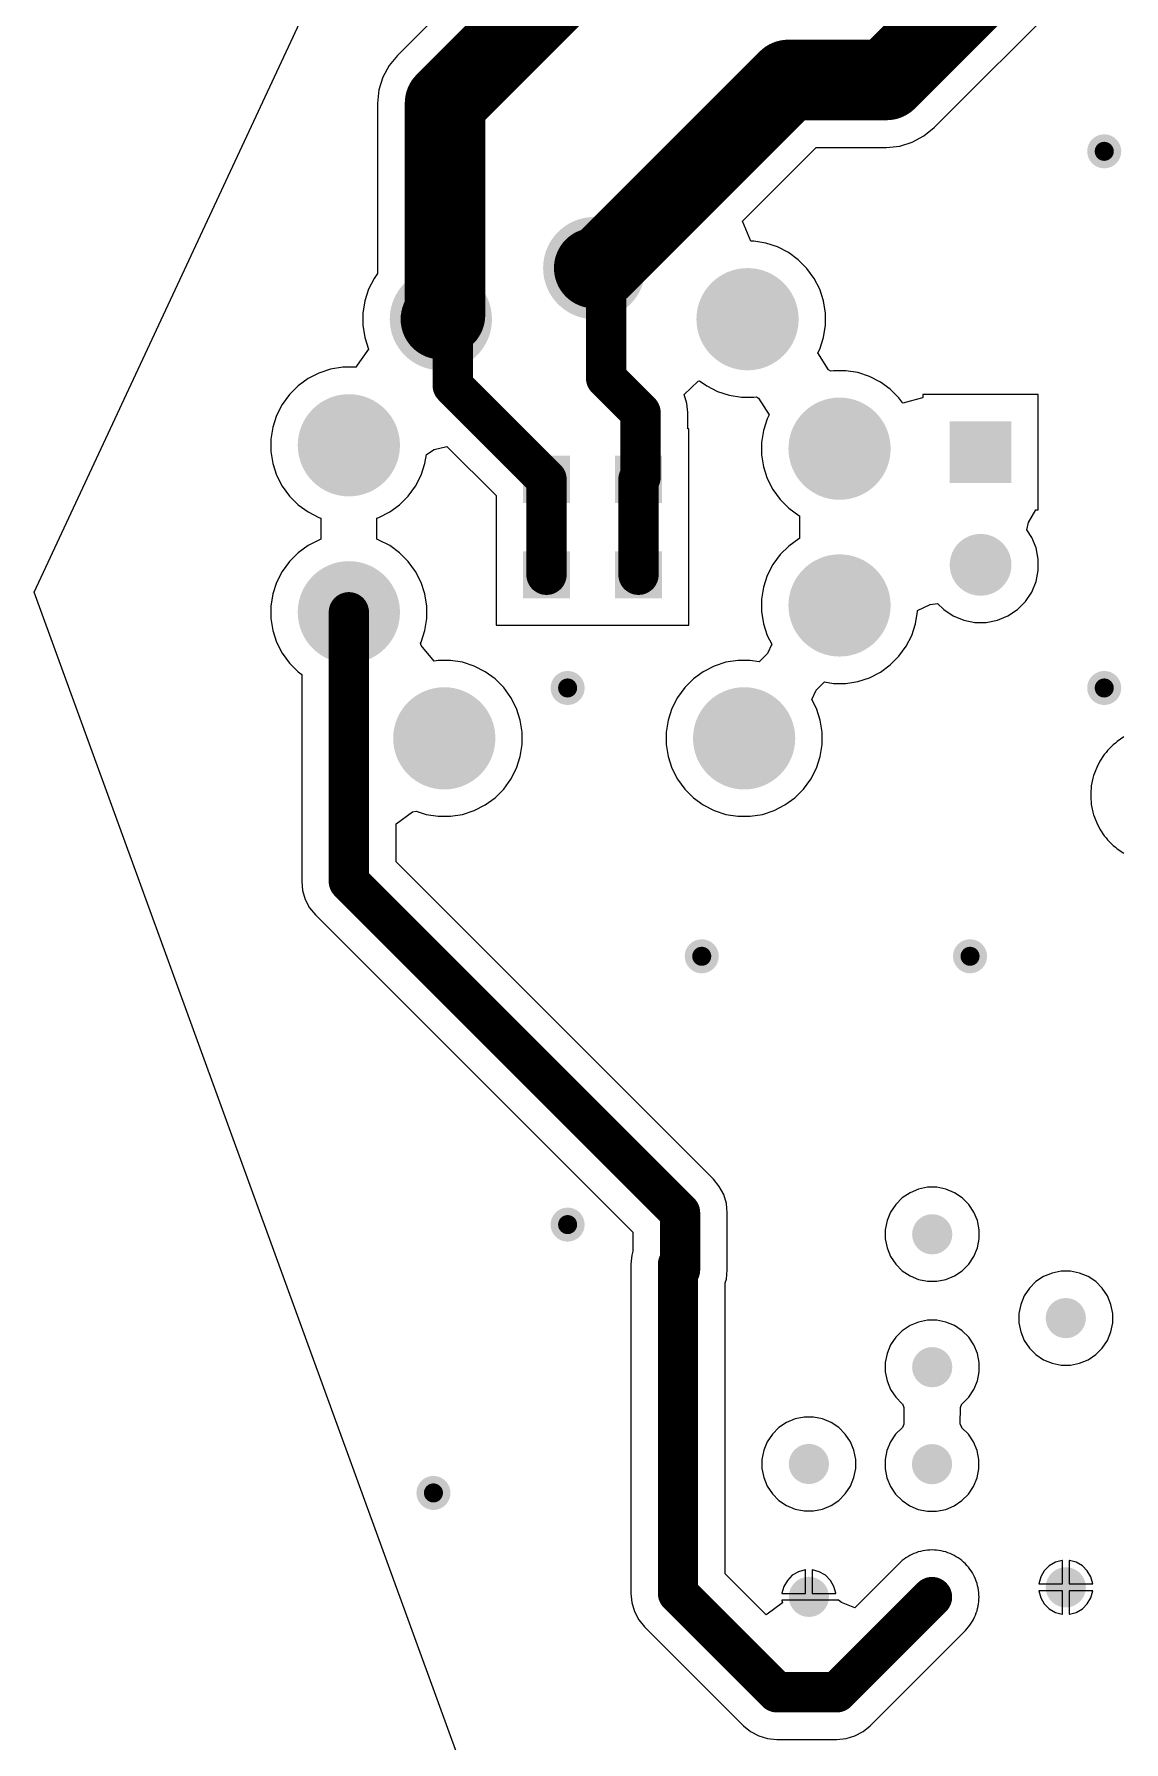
# Model space of a CAD drawing. Header units: inches. Extents: x 4.53 to 13.89, y 0.79 to 10.58.
# Drawn here: x 4.532 to 6.131, y 5.147 to 7.652 of the extents above; entities that cross this region are included whole.
import ezdxf

# ---------------------------------------------------------------- set-up
doc = ezdxf.new("R2010")
doc.units = ezdxf.units.IN
doc.header["$MEASUREMENT"] = 0
for name, color, linetype in [('Bottom Layer', 5, 'Continuous'), ('Pad Holes', 156, 'Continuous'), ('Via Holes', 16, 'Continuous')]:
    doc.layers.add(name, color=color, linetype=linetype)

# ---------------------------------------------------------------- blocks, each defined once
blk = doc.blocks.new('2_CONN_NC_25')
at = {"layer": 'Bottom Layer'}
h = blk.add_hatch(color=5, dxfattribs=at)
edge = h.paths.add_edge_path()
edge.add_arc((-0.1654, 0), 0.0453, 0, 360)
blk.add_hatch(color=5, dxfattribs=at).paths.add_polyline_path([(-0.0453, 0.0453), (0.0453, 0.0453), (0.0453, -0.0453), (-0.0453, -0.0453)])
at = {"layer": 'Pad Holes'}
h = blk.add_hatch(color=7, dxfattribs=at)
edge = h.paths.add_edge_path()
edge.add_arc((-0.1654, 0), 0.0354, 0, 360)
h = blk.add_hatch(color=7, dxfattribs=at)
edge = h.paths.add_edge_path()
edge.add_arc((0, 0), 0.0354, 0, 360)
blk = doc.blocks.new('RES_2W_VERTICAL_36')
at = {"layer": 'Bottom Layer'}
h = blk.add_hatch(color=5, dxfattribs=at)
edge = h.paths.add_edge_path()
edge.add_arc((0, 0), 0.0295, 0, 360)
h = blk.add_hatch(color=5, dxfattribs=at)
edge = h.paths.add_edge_path()
edge.add_arc((0.195, 0), 0.0295, 0, 360)
at = {"layer": 'Pad Holes'}
h = blk.add_hatch(color=7, dxfattribs=at)
edge = h.paths.add_edge_path()
edge.add_arc((0, 0), 0.0197, 0, 360)
h = blk.add_hatch(color=7, dxfattribs=at)
edge = h.paths.add_edge_path()
edge.add_arc((0.195, 0), 0.0197, 0, 360)
blk = doc.blocks.new('EL84_B_40')
at = {"layer": 'Bottom Layer'}
h = blk.add_hatch(color=5, dxfattribs=at)
edge = h.paths.add_edge_path()
edge.add_arc((-0.22, 0.31), 0.075, 0, 360)
h = blk.add_hatch(color=5, dxfattribs=at)
edge = h.paths.add_edge_path()
edge.add_arc((0.22, 0.31), 0.075, 0, 360)
h = blk.add_hatch(color=5, dxfattribs=at)
edge = h.paths.add_edge_path()
edge.add_arc((-0.36, 0.115), 0.075, 0, 360)
h = blk.add_hatch(color=5, dxfattribs=at)
edge = h.paths.add_edge_path()
edge.add_arc((0.36, 0.125), 0.075, 0, 360)
for points in [[(-0.0996, 0.1046), (-0.0304, 0.1046), (-0.0304, 0.0354), (-0.0996, 0.0354)], [(0.0354, 0.1046), (0.1046, 0.1046), (0.1046, 0.0354), (0.0354, 0.0354)], [(-0.0996, -0.0354), (-0.0304, -0.0354), (-0.0304, -0.1046), (-0.0996, -0.1046)], [(0.0354, -0.0354), (0.1046, -0.0354), (0.1046, -0.1046), (0.0354, -0.1046)]]:
    blk.add_hatch(color=5, dxfattribs=at).paths.add_polyline_path(points)
h = blk.add_hatch(color=5, dxfattribs=at)
edge = h.paths.add_edge_path()
edge.add_arc((-0.36, -0.115), 0.075, 0, 360)
h = blk.add_hatch(color=5, dxfattribs=at)
edge = h.paths.add_edge_path()
edge.add_arc((0.36, -0.12), 0.075, 0, 360)
h = blk.add_hatch(color=5, dxfattribs=at)
edge = h.paths.add_edge_path()
edge.add_arc((-0.225, -0.305), 0.075, 0, 360)
h = blk.add_hatch(color=5, dxfattribs=at)
edge = h.paths.add_edge_path()
edge.add_arc((0.225, -0.305), 0.075, 0, 360)
h = blk.add_hatch(color=5, dxfattribs=at)
edge = h.paths.add_edge_path()
edge.add_arc((0, -0.38), 0.075, 0, 360)
at = {"layer": 'Pad Holes'}
h = blk.add_hatch(color=7, dxfattribs=at)
edge = h.paths.add_edge_path()
edge.add_arc((-0.22, 0.31), 0.038, 0, 360)
h = blk.add_hatch(color=7, dxfattribs=at)
edge = h.paths.add_edge_path()
edge.add_arc((0.22, 0.31), 0.038, 0, 360)
h = blk.add_hatch(color=7, dxfattribs=at)
edge = h.paths.add_edge_path()
edge.add_arc((-0.36, 0.115), 0.038, 0, 360)
h = blk.add_hatch(color=7, dxfattribs=at)
edge = h.paths.add_edge_path()
edge.add_arc((0.36, 0.125), 0.038, 0, 360)
h = blk.add_hatch(color=7, dxfattribs=at)
edge = h.paths.add_edge_path()
edge.add_arc((-0.065, 0.07), 0.0222, 0, 360)
h = blk.add_hatch(color=7, dxfattribs=at)
edge = h.paths.add_edge_path()
edge.add_arc((0.07, 0.07), 0.0222, 0, 360)
h = blk.add_hatch(color=7, dxfattribs=at)
edge = h.paths.add_edge_path()
edge.add_arc((-0.065, -0.07), 0.0222, 0, 360)
h = blk.add_hatch(color=7, dxfattribs=at)
edge = h.paths.add_edge_path()
edge.add_arc((0.07, -0.07), 0.0222, 0, 360)
h = blk.add_hatch(color=7, dxfattribs=at)
edge = h.paths.add_edge_path()
edge.add_arc((-0.36, -0.115), 0.038, 0, 360)
h = blk.add_hatch(color=7, dxfattribs=at)
edge = h.paths.add_edge_path()
edge.add_arc((0.36, -0.12), 0.038, 0, 360)
h = blk.add_hatch(color=7, dxfattribs=at)
edge = h.paths.add_edge_path()
edge.add_arc((-0.225, -0.305), 0.038, 0, 360)
h = blk.add_hatch(color=7, dxfattribs=at)
edge = h.paths.add_edge_path()
edge.add_arc((0.225, -0.305), 0.038, 0, 360)
h = blk.add_hatch(color=7, dxfattribs=at)
edge = h.paths.add_edge_path()
edge.add_arc((0, -0.38), 0.038, 0, 360)
blk = doc.blocks.new('CAP_PANASSONIC_100N_450V_55')
at = {"layer": 'Bottom Layer'}
h = blk.add_hatch(color=5, dxfattribs=at)
edge = h.paths.add_edge_path()
edge.add_arc((0, 0), 0.0295, 0, 360)
h = blk.add_hatch(color=5, dxfattribs=at)
edge = h.paths.add_edge_path()
edge.add_arc((0.395, 0), 0.0295, 0, 360)
at = {"layer": 'Pad Holes'}
h = blk.add_hatch(color=7, dxfattribs=at)
edge = h.paths.add_edge_path()
edge.add_arc((0, 0), 0.0197, 0, 360)
h = blk.add_hatch(color=7, dxfattribs=at)
edge = h.paths.add_edge_path()
edge.add_arc((0.395, 0), 0.0197, 0, 360)
blk = doc.blocks.new('RES_2W_VERTICAL_84')
at = {"layer": 'Bottom Layer'}
h = blk.add_hatch(color=5, dxfattribs=at)
edge = h.paths.add_edge_path()
edge.add_arc((0, 0), 0.0295, 0, 360)
h = blk.add_hatch(color=5, dxfattribs=at)
edge = h.paths.add_edge_path()
edge.add_arc((0.195, 0), 0.0295, 0, 360)
at = {"layer": 'Pad Holes'}
h = blk.add_hatch(color=7, dxfattribs=at)
edge = h.paths.add_edge_path()
edge.add_arc((0, 0), 0.0197, 0, 360)
h = blk.add_hatch(color=7, dxfattribs=at)
edge = h.paths.add_edge_path()
edge.add_arc((0.195, 0), 0.0197, 0, 360)
blk = doc.blocks.new('RES_2W_VERTICAL_90')
at = {"layer": 'Bottom Layer'}
h = blk.add_hatch(color=5, dxfattribs=at)
edge = h.paths.add_edge_path()
edge.add_arc((0, 0), 0.0295, 0, 360)
h = blk.add_hatch(color=5, dxfattribs=at)
edge = h.paths.add_edge_path()
edge.add_arc((0.195, 0), 0.0295, 0, 360)
at = {"layer": 'Pad Holes'}
h = blk.add_hatch(color=7, dxfattribs=at)
edge = h.paths.add_edge_path()
edge.add_arc((0, 0), 0.0197, 0, 360)
h = blk.add_hatch(color=7, dxfattribs=at)
edge = h.paths.add_edge_path()
edge.add_arc((0.195, 0), 0.0197, 0, 360)

msp = doc.modelspace()

# ---------------------------------------------------------------- hatches: boundary and pattern name
at = {"layer": 'Bottom Layer'}
h = msp.add_hatch(color=5, dxfattribs=at)
edge = h.paths.add_edge_path()
edge.add_arc((6.1024, 7.4803), 0.025, 0, 360)
h = msp.add_hatch(color=5, dxfattribs=at)
edge = h.paths.add_edge_path()
edge.add_arc((5.315, 6.6929), 0.025, 0, 360)
h = msp.add_hatch(color=5, dxfattribs=at)
edge = h.paths.add_edge_path()
edge.add_arc((6.1024, 6.6929), 0.025, 0, 360)
h = msp.add_hatch(color=5, dxfattribs=at)
edge = h.paths.add_edge_path()
edge.add_arc((5.5118, 6.2992), 0.025, 0, 360)
h = msp.add_hatch(color=5, dxfattribs=at)
edge = h.paths.add_edge_path()
edge.add_arc((5.9055, 6.2992), 0.025, 0, 360)
h = msp.add_hatch(color=5, dxfattribs=at)
edge = h.paths.add_edge_path()
edge.add_arc((5.315, 5.9055), 0.025, 0, 360)
h = msp.add_hatch(color=5, dxfattribs=at)
edge = h.paths.add_edge_path()
edge.add_arc((5.1181, 5.5118), 0.025, 0, 360)
at = {"layer": 'Via Holes'}
h = msp.add_hatch(color=7, dxfattribs=at)
edge = h.paths.add_edge_path()
edge.add_arc((6.1024, 7.4803), 0.014, 0, 360)
h = msp.add_hatch(color=7, dxfattribs=at)
edge = h.paths.add_edge_path()
edge.add_arc((5.315, 6.6929), 0.014, 0, 360)
h = msp.add_hatch(color=7, dxfattribs=at)
edge = h.paths.add_edge_path()
edge.add_arc((6.1024, 6.6929), 0.014, 0, 360)
h = msp.add_hatch(color=7, dxfattribs=at)
edge = h.paths.add_edge_path()
edge.add_arc((5.5118, 6.2992), 0.014, 0, 360)
h = msp.add_hatch(color=7, dxfattribs=at)
edge = h.paths.add_edge_path()
edge.add_arc((5.9055, 6.2992), 0.014, 0, 360)
h = msp.add_hatch(color=7, dxfattribs=at)
edge = h.paths.add_edge_path()
edge.add_arc((5.315, 5.9055), 0.014, 0, 360)
h = msp.add_hatch(color=7, dxfattribs=at)
edge = h.paths.add_edge_path()
edge.add_arc((5.1181, 5.5118), 0.014, 0, 360)

# ---------------------------------------------------------------- linework, layer by layer
at = {"layer": 'Bottom Layer'}
for p, q in [((4.5322, 6.8336), (6.2784, 10.5784)), ((5.5951, 8.1509), (5.0652, 7.621)), ((5.8529, 7.5151), (6.113, 7.7751)), ((5.0652, 7.621), (5.0529, 7.606)), ((5.0529, 7.606), (5.0437, 7.5889)), ((5.0381, 7.5704), (5.0362, 7.5511)), ((5.0437, 7.5889), (5.0381, 7.5704)), ((5.0362, 7.5511), (5.0362, 7.5511)), ((5.0362, 7.5511), (5.0362, 7.3009)), ((5.8023, 7.488), (5.8208, 7.4936)), ((5.8208, 7.4936), (5.8379, 7.5028)), ((5.8379, 7.5028), (5.8529, 7.5151)), ((5.5714, 7.3779), (5.6796, 7.4861)), ((5.6796, 7.4861), (5.783, 7.4861)), ((5.783, 7.4861), (5.8023, 7.488)), ((5.783, 7.4861), (5.783, 7.4861)), ((5.5836, 7.3484), (5.5714, 7.3779)), ((5.588, 7.3484), (5.5836, 7.3484)), ((5.6058, 7.3456), (5.588, 7.3484)), ((5.6229, 7.34), (5.6058, 7.3456)), ((5.6389, 7.3318), (5.6229, 7.34)), ((5.6535, 7.3212), (5.6389, 7.3318)), ((5.6662, 7.3085), (5.6535, 7.3212)), ((5.0312, 7.2939), (5.023, 7.2779)), ((5.0362, 7.3009), (5.0312, 7.2939)), ((5.6768, 7.2939), (5.6662, 7.3085)), ((5.685, 7.2779), (5.6768, 7.2939)), ((5.023, 7.2779), (5.0174, 7.2608)), ((5.6906, 7.2608), (5.685, 7.2779)), ((5.0174, 7.2608), (5.0146, 7.243)), ((5.0146, 7.243), (5.0146, 7.225)), ((5.6934, 7.243), (5.6906, 7.2608)), ((5.6934, 7.225), (5.6934, 7.243)), ((5.0146, 7.225), (5.0174, 7.2072)), ((5.6906, 7.2072), (5.6934, 7.225)), ((5.0174, 7.2072), (5.023, 7.1901)), ((5.685, 7.1901), (5.6906, 7.2072)), ((5.023, 7.1901), (5.0035, 7.1633)), ((5.6821, 7.1844), (5.685, 7.1901)), ((5.698, 7.1598), (5.6821, 7.1844)), ((4.9341, 7.1468), (4.9195, 7.1362)), ((4.9501, 7.155), (4.9341, 7.1468)), ((4.9672, 7.1606), (4.9501, 7.155)), ((4.985, 7.1634), (4.9672, 7.1606)), ((5.003, 7.1634), (4.985, 7.1634)), ((5.0035, 7.1633), (5.003, 7.1634)), ((5.486, 7.1235), (5.5064, 7.143)), ((5.5064, 7.143), (5.5086, 7.1438)), ((5.5086, 7.1438), (5.5191, 7.1362)), ((5.701, 7.1577), (5.698, 7.1598)), ((5.705, 7.1584), (5.701, 7.1577)), ((5.723, 7.1584), (5.705, 7.1584)), ((5.7408, 7.1556), (5.723, 7.1584)), ((5.7579, 7.15), (5.7408, 7.1556)), ((5.7739, 7.1418), (5.7579, 7.15)), ((5.7885, 7.1312), (5.7739, 7.1418)), ((4.9068, 7.1235), (4.8962, 7.1089)), ((4.9195, 7.1362), (4.9068, 7.1235)), ((5.4899, 7.1105), (5.486, 7.1235)), ((5.5191, 7.1362), (5.5351, 7.128)), ((5.5351, 7.128), (5.5522, 7.1224)), ((5.5522, 7.1224), (5.57, 7.1196)), ((5.57, 7.1196), (5.588, 7.1196)), ((5.588, 7.1196), (5.592, 7.1203)), ((5.592, 7.1203), (5.595, 7.1182)), ((5.595, 7.1182), (5.6109, 7.0936)), ((5.8012, 7.1185), (5.7885, 7.1312)), ((5.8068, 7.1108), (5.8012, 7.1185)), ((5.8356, 7.1184), (5.8068, 7.1108)), ((5.8364, 7.1189), (5.8356, 7.1184)), ((6.0056, 7.1236), (5.8364, 7.1236)), ((5.8364, 7.1236), (5.8364, 7.1189)), ((6.0056, 6.9544), (6.0056, 7.1236)), ((4.888, 7.0929), (4.8824, 7.0758)), ((4.8962, 7.1089), (4.888, 7.0929)), ((5.4912, 7.097), (5.4899, 7.1105)), ((5.4912, 7.073), (5.4912, 7.097)), ((5.6109, 7.0936), (5.608, 7.0879)), ((4.8824, 7.0758), (4.8796, 7.058)), ((5.493, 7.073), (5.4912, 7.073)), ((5.493, 6.925), (5.493, 7.073)), ((5.6024, 7.0708), (5.5996, 7.053)), ((5.608, 7.0879), (5.6024, 7.0708)), ((4.8796, 7.058), (4.8796, 7.04)), ((5.1077, 7.0357), (5.1192, 7.0426)), ((5.1192, 7.0426), (5.1379, 7.0472)), ((5.1379, 7.0472), (5.21, 6.9751)), ((5.5996, 7.053), (5.5996, 7.035)), ((4.8796, 7.04), (4.8824, 7.0222)), ((4.8824, 7.0222), (4.888, 7.0051)), ((5.1, 7.0051), (5.1056, 7.0222)), ((5.1056, 7.0222), (5.1077, 7.0357)), ((5.5996, 7.035), (5.6024, 7.0172)), ((5.6024, 7.0172), (5.608, 7.0001)), ((4.888, 7.0051), (4.8962, 6.9891)), ((5.0918, 6.9891), (5.1, 7.0051)), ((5.608, 7.0001), (5.6162, 6.9841)), ((4.8962, 6.9891), (4.9068, 6.9745)), ((4.9068, 6.9745), (4.9195, 6.9618)), ((5.0685, 6.9618), (5.0812, 6.9745)), ((5.0812, 6.9745), (5.0918, 6.9891)), ((5.21, 6.9751), (5.21, 6.925)), ((5.6162, 6.9841), (5.6268, 6.9695)), ((5.6268, 6.9695), (5.6395, 6.9568)), ((4.9195, 6.9618), (4.9341, 6.9512)), ((4.9341, 6.9512), (4.9501, 6.943)), ((4.9501, 6.943), (4.9531, 6.942)), ((4.9531, 6.942), (4.9531, 6.911)), ((5.0349, 6.942), (5.0379, 6.943)), ((5.0349, 6.911), (5.0349, 6.942)), ((5.0379, 6.943), (5.0539, 6.9512)), ((5.0539, 6.9512), (5.0685, 6.9618)), ((5.6395, 6.9568), (5.6541, 6.9462)), ((5.6541, 6.9462), (5.6553, 6.9456)), ((5.6553, 6.9456), (5.6553, 6.9124)), ((5.9912, 6.9356), (6.0018, 6.9544)), ((6.0018, 6.9544), (6.0056, 6.9544)), ((5.21, 6.925), (5.21, 6.785)), ((5.493, 6.785), (5.493, 6.925)), ((5.9886, 6.9248), (5.9912, 6.9356)), ((5.996, 6.9137), (5.9886, 6.9248)), ((4.9195, 6.8912), (4.9068, 6.8785)), ((4.9341, 6.9018), (4.9195, 6.8912)), ((4.9501, 6.91), (4.9341, 6.9018)), ((4.9531, 6.911), (4.9501, 6.91)), ((5.0379, 6.91), (5.0349, 6.911)), ((5.0539, 6.9018), (5.0379, 6.91)), ((5.0685, 6.8912), (5.0539, 6.9018)), ((5.0812, 6.8785), (5.0685, 6.8912)), ((5.6395, 6.9012), (5.6268, 6.8885)), ((5.6541, 6.9118), (5.6395, 6.9012)), ((5.6553, 6.9124), (5.6541, 6.9118)), ((6.0024, 6.8983), (5.996, 6.9137)), ((6.0056, 6.882), (6.0024, 6.8983)), ((4.9068, 6.8785), (4.8962, 6.8639)), ((5.0918, 6.8639), (5.0812, 6.8785)), ((5.6162, 6.8739), (5.608, 6.8579)), ((5.6268, 6.8885), (5.6162, 6.8739)), ((6.0056, 6.8653), (6.0056, 6.882)), ((4.888, 6.8479), (4.8824, 6.8308)), ((4.8962, 6.8639), (4.888, 6.8479)), ((5.1, 6.8479), (5.0918, 6.8639)), ((5.1056, 6.8308), (5.1, 6.8479)), ((5.6024, 6.8408), (5.5996, 6.823)), ((5.608, 6.8579), (5.6024, 6.8408)), ((5.996, 6.8336), (6.0024, 6.849)), ((6.0024, 6.849), (6.0056, 6.8653)), ((6.733, 0.787), (4.5322, 6.8336)), ((4.8824, 6.8308), (4.8796, 6.813)), ((5.1084, 6.813), (5.1056, 6.8308)), ((5.5996, 6.823), (5.5996, 6.805)), ((5.8284, 6.8068), (5.8468, 6.8156)), ((5.8468, 6.8156), (5.8579, 6.817)), ((5.8579, 6.817), (5.867, 6.8079)), ((5.975, 6.8079), (5.9867, 6.8197)), ((5.9867, 6.8197), (5.996, 6.8336)), ((4.8796, 6.813), (4.8796, 6.795)), ((4.8796, 6.795), (4.8824, 6.7772)), ((5.1056, 6.7772), (5.1084, 6.795)), ((5.1084, 6.795), (5.1084, 6.813)), ((5.5996, 6.805), (5.6024, 6.7872)), ((5.8256, 6.7872), (5.8284, 6.805)), ((5.8284, 6.805), (5.8284, 6.8068)), ((5.867, 6.8079), (5.8809, 6.7986)), ((5.8809, 6.7986), (5.8963, 6.7923)), ((5.8963, 6.7923), (5.9127, 6.789)), ((5.9293, 6.789), (5.9457, 6.7923)), ((5.9457, 6.7923), (5.9611, 6.7986)), ((5.9611, 6.7986), (5.975, 6.8079)), ((4.8824, 6.7772), (4.888, 6.7601)), ((5.1, 6.7601), (5.1056, 6.7772)), ((5.21, 6.785), (5.493, 6.785)), ((5.6024, 6.7872), (5.608, 6.7701)), ((5.608, 6.7701), (5.6146, 6.7571)), ((5.8118, 6.7541), (5.82, 6.7701)), ((5.82, 6.7701), (5.8256, 6.7872)), ((5.9127, 6.789), (5.9293, 6.789)), ((4.888, 6.7601), (4.8962, 6.7441)), ((4.8962, 6.7441), (4.9068, 6.7295)), ((5.0992, 6.7585), (5.1, 6.7601)), ((5.1001, 6.7553), (5.0992, 6.7585)), ((5.119, 6.7324), (5.1001, 6.7553)), ((5.6083, 6.7433), (5.5962, 6.7313)), ((5.6146, 6.7571), (5.6083, 6.7433)), ((5.8012, 6.7395), (5.8118, 6.7541)), ((4.9068, 6.7295), (4.9195, 6.7168)), ((4.9195, 6.7168), (4.9248, 6.7129)), ((5.125, 6.7334), (5.119, 6.7324)), ((5.143, 6.7334), (5.125, 6.7334)), ((5.1608, 6.7306), (5.143, 6.7334)), ((5.1779, 6.725), (5.1608, 6.7306)), ((5.1939, 6.7168), (5.1779, 6.725)), ((5.2085, 6.7062), (5.1939, 6.7168)), ((5.5141, 6.7168), (5.4995, 6.7062)), ((5.5301, 6.725), (5.5141, 6.7168)), ((5.5472, 6.7306), (5.5301, 6.725)), ((5.565, 6.7334), (5.5472, 6.7306)), ((5.583, 6.7334), (5.565, 6.7334)), ((5.5962, 6.7313), (5.583, 6.7334)), ((5.7579, 6.708), (5.7739, 6.7162)), ((5.7739, 6.7162), (5.7885, 6.7268)), ((5.7885, 6.7268), (5.8012, 6.7395)), ((4.9248, 6.7129), (4.9248, 6.409)), ((5.2212, 6.6935), (5.2085, 6.7062)), ((5.2318, 6.6789), (5.2212, 6.6935)), ((5.4868, 6.6935), (5.4762, 6.6789)), ((5.4995, 6.7062), (5.4868, 6.6935)), ((5.6797, 6.6897), (5.6918, 6.7017)), ((5.6918, 6.7017), (5.705, 6.6996)), ((5.705, 6.6996), (5.723, 6.6996)), ((5.723, 6.6996), (5.7408, 6.7024)), ((5.7408, 6.7024), (5.7579, 6.708)), ((5.24, 6.6629), (5.2318, 6.6789)), ((5.4762, 6.6789), (5.468, 6.6629)), ((5.6734, 6.6759), (5.6797, 6.6897)), ((5.68, 6.6629), (5.6734, 6.6759)), ((5.2456, 6.6458), (5.24, 6.6629)), ((5.2484, 6.628), (5.2456, 6.6458)), ((5.4624, 6.6458), (5.4596, 6.628)), ((5.468, 6.6629), (5.4624, 6.6458)), ((5.6856, 6.6458), (5.68, 6.6629)), ((5.6884, 6.628), (5.6856, 6.6458)), ((5.2484, 6.61), (5.2484, 6.628)), ((5.4596, 6.628), (5.4596, 6.61)), ((5.6884, 6.61), (5.6884, 6.628)), ((6.1313, 6.621), (6.1216, 6.6146)), ((5.24, 6.5751), (5.2456, 6.5922)), ((5.2456, 6.5922), (5.2484, 6.61)), ((5.4596, 6.61), (5.4624, 6.5922)), ((5.4624, 6.5922), (5.468, 6.5751)), ((5.68, 6.5751), (5.6856, 6.5922)), ((5.6856, 6.5922), (5.6884, 6.61)), ((6.1025, 6.5954), (6.096, 6.5857)), ((6.105, 6.5983), (6.1025, 6.5954)), ((6.1074, 6.6014), (6.105, 6.5983)), ((6.1156, 6.6096), (6.1074, 6.6014)), ((6.1187, 6.612), (6.1156, 6.6096)), ((6.1216, 6.6146), (6.1187, 6.612)), ((5.2318, 6.5591), (5.24, 6.5751)), ((5.468, 6.5751), (5.4762, 6.5591)), ((5.6718, 6.5591), (5.68, 6.5751)), ((6.0879, 6.5681), (6.0869, 6.5643)), ((6.0923, 6.5789), (6.0879, 6.5681)), ((6.0943, 6.5822), (6.0923, 6.5789)), ((6.096, 6.5857), (6.0943, 6.5822)), ((5.2085, 6.5318), (5.2212, 6.5445)), ((5.2212, 6.5445), (5.2318, 6.5591)), ((5.4762, 6.5591), (5.4868, 6.5445)), ((5.4868, 6.5445), (5.4995, 6.5318)), ((5.6485, 6.5318), (5.6612, 6.5445)), ((5.6612, 6.5445), (5.6718, 6.5591)), ((6.0831, 6.5454), (6.0826, 6.5415)), ((6.0826, 6.5415), (6.0826, 6.5299)), ((6.0834, 6.5492), (6.0831, 6.5454)), ((6.0856, 6.5607), (6.0834, 6.5492)), ((6.0869, 6.5643), (6.0856, 6.5607)), ((5.1779, 6.513), (5.1939, 6.5212)), ((5.1939, 6.5212), (5.2085, 6.5318)), ((5.4995, 6.5318), (5.5141, 6.5212)), ((5.5141, 6.5212), (5.5301, 6.513)), ((5.6179, 6.513), (5.6339, 6.5212)), ((5.6339, 6.5212), (5.6485, 6.5318)), ((6.0826, 6.5299), (6.0831, 6.526)), ((6.0831, 6.526), (6.0834, 6.5221)), ((6.0834, 6.5221), (6.0856, 6.5107)), ((5.0632, 6.4936), (5.0876, 6.5112)), ((5.0632, 6.4377), (5.0632, 6.4936)), ((5.0876, 6.5112), (5.0928, 6.5121)), ((5.0928, 6.5121), (5.1072, 6.5074)), ((5.1072, 6.5074), (5.125, 6.5046)), ((5.125, 6.5046), (5.143, 6.5046)), ((5.143, 6.5046), (5.1608, 6.5074)), ((5.1608, 6.5074), (5.1779, 6.513)), ((5.5301, 6.513), (5.5472, 6.5074)), ((5.5472, 6.5074), (5.565, 6.5046)), ((5.565, 6.5046), (5.583, 6.5046)), ((5.583, 6.5046), (5.6008, 6.5074)), ((5.6008, 6.5074), (5.6179, 6.513)), ((6.0856, 6.5107), (6.0869, 6.507)), ((6.0869, 6.507), (6.0879, 6.5033)), ((6.0879, 6.5033), (6.0923, 6.4925)), ((6.0923, 6.4925), (6.0943, 6.4891)), ((6.0943, 6.4891), (6.096, 6.4856)), ((6.096, 6.4856), (6.1025, 6.476)), ((6.1025, 6.476), (6.105, 6.473)), ((6.105, 6.473), (6.1074, 6.47)), ((6.1074, 6.47), (6.1156, 6.4617)), ((6.1156, 6.4617), (6.1187, 6.4594)), ((6.1187, 6.4594), (6.1216, 6.4568)), ((6.1216, 6.4568), (6.1313, 6.4503)), ((5.529, 5.972), (5.0632, 6.4377)), ((4.9248, 6.409), (4.9261, 6.3955)), ((4.9261, 6.3955), (4.93, 6.3825)), ((4.93, 6.3825), (4.9364, 6.3705)), ((4.9364, 6.3705), (4.945, 6.36)), ((4.945, 6.36), (5.4108, 5.8943)), ((5.5376, 5.9615), (5.529, 5.972)), ((5.544, 5.9495), (5.5376, 5.9615)), ((5.5479, 5.9365), (5.544, 5.9495)), ((5.8061, 5.9448), (5.7965, 5.9352)), ((5.8174, 5.9523), (5.8061, 5.9448)), ((5.8299, 5.9575), (5.8174, 5.9523)), ((5.8432, 5.9602), (5.8299, 5.9575)), ((5.8568, 5.9602), (5.8432, 5.9602)), ((5.8701, 5.9575), (5.8568, 5.9602)), ((5.8826, 5.9523), (5.8701, 5.9575)), ((5.8939, 5.9448), (5.8826, 5.9523)), ((5.9035, 5.9352), (5.8939, 5.9448)), ((5.5492, 5.923), (5.5479, 5.9365)), ((5.5492, 5.839), (5.5492, 5.923)), ((5.7889, 5.9239), (5.7838, 5.9114)), ((5.7965, 5.9352), (5.7889, 5.9239)), ((5.9111, 5.9239), (5.9035, 5.9352)), ((5.9162, 5.9114), (5.9111, 5.9239)), ((5.4108, 5.8943), (5.4108, 5.8663)), ((5.7838, 5.9114), (5.7811, 5.898)), ((5.7811, 5.898), (5.7811, 5.8845)), ((5.9189, 5.898), (5.9162, 5.9114)), ((5.9189, 5.8845), (5.9189, 5.898)), ((5.4108, 5.8663), (5.4091, 5.8608)), ((5.7811, 5.8845), (5.7838, 5.8712)), ((5.7838, 5.8712), (5.7889, 5.8586)), ((5.9111, 5.8586), (5.9162, 5.8712)), ((5.9162, 5.8712), (5.9189, 5.8845)), ((5.4091, 5.8608), (5.4078, 5.8473)), ((5.4078, 5.8473), (5.4078, 5.3643)), ((5.5479, 5.8255), (5.5492, 5.839)), ((5.7889, 5.8586), (5.7965, 5.8473)), ((5.7965, 5.8473), (5.8061, 5.8377)), ((5.8939, 5.8377), (5.9035, 5.8473)), ((5.9035, 5.8473), (5.9111, 5.8586)), ((5.5462, 5.82), (5.5479, 5.8255)), ((5.5462, 5.3929), (5.5462, 5.82)), ((5.8061, 5.8377), (5.8174, 5.8302)), ((5.8174, 5.8302), (5.8299, 5.825)), ((5.8299, 5.825), (5.8432, 5.8224)), ((5.8432, 5.8224), (5.8568, 5.8224)), ((5.8568, 5.8224), (5.8701, 5.825)), ((5.8701, 5.825), (5.8826, 5.8302)), ((5.8826, 5.8302), (5.8939, 5.8377)), ((6.0021, 5.8218), (5.9925, 5.8122)), ((6.0134, 5.8293), (6.0021, 5.8218)), ((6.0259, 5.8345), (6.0134, 5.8293)), ((6.0392, 5.8372), (6.0259, 5.8345)), ((6.0528, 5.8372), (6.0392, 5.8372)), ((6.0661, 5.8345), (6.0528, 5.8372)), ((6.0786, 5.8293), (6.0661, 5.8345)), ((6.0899, 5.8218), (6.0786, 5.8293)), ((6.0995, 5.8122), (6.0899, 5.8218)), ((5.9798, 5.7884), (5.9771, 5.775)), ((5.9849, 5.8009), (5.9798, 5.7884)), ((5.9925, 5.8122), (5.9849, 5.8009)), ((6.1071, 5.8009), (6.0995, 5.8122)), ((6.1122, 5.7884), (6.1071, 5.8009)), ((6.1149, 5.775), (6.1122, 5.7884)), ((5.8432, 5.7652), (5.8299, 5.7625)), ((5.8568, 5.7652), (5.8432, 5.7652)), ((5.8701, 5.7625), (5.8568, 5.7652)), ((5.9771, 5.775), (5.9771, 5.7615)), ((6.1149, 5.7615), (6.1149, 5.775)), ((5.7965, 5.7402), (5.7889, 5.7289)), ((5.8061, 5.7498), (5.7965, 5.7402)), ((5.8174, 5.7573), (5.8061, 5.7498)), ((5.8299, 5.7625), (5.8174, 5.7573)), ((5.8826, 5.7573), (5.8701, 5.7625)), ((5.8939, 5.7498), (5.8826, 5.7573)), ((5.9035, 5.7402), (5.8939, 5.7498)), ((5.9111, 5.7289), (5.9035, 5.7402)), ((5.9771, 5.7615), (5.9798, 5.7482)), ((5.9798, 5.7482), (5.9849, 5.7356)), ((6.1071, 5.7356), (6.1122, 5.7482)), ((6.1122, 5.7482), (6.1149, 5.7615)), ((5.7838, 5.7164), (5.7811, 5.703)), ((5.7889, 5.7289), (5.7838, 5.7164)), ((5.9162, 5.7164), (5.9111, 5.7289)), ((5.9189, 5.703), (5.9162, 5.7164)), ((5.9849, 5.7356), (5.9925, 5.7243)), ((5.9925, 5.7243), (6.0021, 5.7147)), ((6.0021, 5.7147), (6.0134, 5.7072)), ((6.0786, 5.7072), (6.0899, 5.7147)), ((6.0899, 5.7147), (6.0995, 5.7243)), ((6.0995, 5.7243), (6.1071, 5.7356)), ((5.7811, 5.703), (5.7811, 5.6895)), ((5.7811, 5.6895), (5.7838, 5.6762)), ((5.9162, 5.6762), (5.9189, 5.6895)), ((5.9189, 5.6895), (5.9189, 5.703)), ((6.0134, 5.7072), (6.0259, 5.702)), ((6.0259, 5.702), (6.0392, 5.6994)), ((6.0392, 5.6994), (6.0528, 5.6994)), ((6.0528, 5.6994), (6.0661, 5.702)), ((6.0661, 5.702), (6.0786, 5.7072)), ((5.7838, 5.6762), (5.7889, 5.6636)), ((5.7889, 5.6636), (5.7965, 5.6523)), ((5.9035, 5.6523), (5.9111, 5.6636)), ((5.9111, 5.6636), (5.9162, 5.6762)), ((5.7965, 5.6523), (5.8061, 5.6427)), ((5.8061, 5.6427), (5.8064, 5.6426)), ((5.8064, 5.6426), (5.8085, 5.6372)), ((5.8914, 5.6373), (5.8934, 5.6424)), ((5.8934, 5.6424), (5.8939, 5.6427)), ((5.8939, 5.6427), (5.9035, 5.6523)), ((5.6364, 5.6153), (5.6251, 5.6078)), ((5.6489, 5.6205), (5.6364, 5.6153)), ((5.6622, 5.6232), (5.6489, 5.6205)), ((5.6758, 5.6232), (5.6622, 5.6232)), ((5.6891, 5.6205), (5.6758, 5.6232)), ((5.7016, 5.6153), (5.6891, 5.6205)), ((5.7129, 5.6078), (5.7016, 5.6153)), ((5.8083, 5.6129), (5.8063, 5.6078)), ((5.8085, 5.6372), (5.8083, 5.6129)), ((5.8912, 5.6131), (5.8914, 5.6373)), ((5.8933, 5.6077), (5.8912, 5.6131)), ((5.6155, 5.5982), (5.6079, 5.5869)), ((5.6251, 5.6078), (5.6155, 5.5982)), ((5.7225, 5.5982), (5.7129, 5.6078)), ((5.7301, 5.5869), (5.7225, 5.5982)), ((5.7962, 5.5979), (5.7887, 5.5866)), ((5.8058, 5.6075), (5.7962, 5.5979)), ((5.8063, 5.6078), (5.8058, 5.6075)), ((5.8936, 5.6075), (5.8933, 5.6077)), ((5.9032, 5.5979), (5.8936, 5.6075)), ((5.9108, 5.5866), (5.9032, 5.5979)), ((5.6028, 5.5744), (5.6001, 5.561)), ((5.6079, 5.5869), (5.6028, 5.5744)), ((5.7352, 5.5744), (5.7301, 5.5869)), ((5.7379, 5.561), (5.7352, 5.5744)), ((5.7835, 5.5741), (5.7808, 5.5608)), ((5.7887, 5.5866), (5.7835, 5.5741)), ((5.916, 5.5741), (5.9108, 5.5866)), ((5.9186, 5.5608), (5.916, 5.5741)), ((5.6001, 5.561), (5.6001, 5.5475)), ((5.6001, 5.5475), (5.6028, 5.5342)), ((5.7352, 5.5342), (5.7379, 5.5475)), ((5.7379, 5.5475), (5.7379, 5.561)), ((5.7808, 5.5608), (5.7808, 5.5472)), ((5.7808, 5.5472), (5.7835, 5.5339)), ((5.916, 5.5339), (5.9186, 5.5472)), ((5.9186, 5.5472), (5.9186, 5.5608)), ((5.6028, 5.5342), (5.6079, 5.5216)), ((5.6079, 5.5216), (5.6155, 5.5103)), ((5.7225, 5.5103), (5.7301, 5.5216)), ((5.7301, 5.5216), (5.7352, 5.5342)), ((5.7835, 5.5339), (5.7887, 5.5213)), ((5.7887, 5.5213), (5.7962, 5.5101)), ((5.9032, 5.5101), (5.9108, 5.5213)), ((5.9108, 5.5213), (5.916, 5.5339)), ((5.6155, 5.5103), (5.6251, 5.5007)), ((5.6251, 5.5007), (5.6364, 5.4932)), ((5.6364, 5.4932), (5.6489, 5.488)), ((5.6489, 5.488), (5.6622, 5.4854)), ((5.6758, 5.4854), (5.6891, 5.488)), ((5.6891, 5.488), (5.7016, 5.4932)), ((5.7016, 5.4932), (5.7129, 5.5007)), ((5.7129, 5.5007), (5.7225, 5.5103)), ((5.7962, 5.5101), (5.8058, 5.5005)), ((5.8058, 5.5005), (5.8171, 5.4929)), ((5.8171, 5.4929), (5.8296, 5.4877)), ((5.8296, 5.4877), (5.8429, 5.4851)), ((5.8565, 5.4851), (5.8698, 5.4877)), ((5.8698, 5.4877), (5.8823, 5.4929)), ((5.8823, 5.4929), (5.8936, 5.5005)), ((5.8936, 5.5005), (5.9032, 5.5101)), ((5.6622, 5.4854), (5.6758, 5.4854)), ((5.8429, 5.4851), (5.8565, 5.4851)), ((5.8058, 5.4125), (5.8034, 5.4101)), ((5.8086, 5.4144), (5.8058, 5.4125)), ((5.8113, 5.4165), (5.8086, 5.4144)), ((5.8142, 5.4181), (5.8113, 5.4165)), ((5.8171, 5.42), (5.8142, 5.4181)), ((5.8202, 5.4213), (5.8171, 5.42)), ((5.8232, 5.4229), (5.8202, 5.4213)), ((5.8265, 5.4239), (5.8232, 5.4229)), ((5.8296, 5.4252), (5.8265, 5.4239)), ((5.833, 5.4259), (5.8296, 5.4252)), ((5.8362, 5.4269), (5.833, 5.4259)), ((5.8396, 5.4272), (5.8362, 5.4269)), ((5.8429, 5.4279), (5.8396, 5.4272)), ((5.8463, 5.4279), (5.8429, 5.4279)), ((5.8497, 5.4282), (5.8463, 5.4279)), ((5.8531, 5.4279), (5.8497, 5.4282)), ((5.8565, 5.4279), (5.8531, 5.4279)), ((5.8598, 5.4272), (5.8565, 5.4279)), ((5.8632, 5.4269), (5.8598, 5.4272)), ((5.8665, 5.4259), (5.8632, 5.4269)), ((5.8698, 5.4252), (5.8665, 5.4259)), ((5.873, 5.4239), (5.8698, 5.4252)), ((5.8762, 5.4229), (5.873, 5.4239)), ((5.8792, 5.4213), (5.8762, 5.4229)), ((5.8823, 5.42), (5.8792, 5.4213)), ((5.8852, 5.4181), (5.8823, 5.42)), ((5.8882, 5.4165), (5.8852, 5.4181)), ((5.8908, 5.4144), (5.8882, 5.4165)), ((5.8936, 5.4125), (5.8908, 5.4144)), ((5.896, 5.4101), (5.8936, 5.4125)), ((6.0408, 5.4128), (6.0307, 5.4101)), ((6.041, 5.4128), (6.0408, 5.4128)), ((6.041, 5.3783), (6.041, 5.4128)), ((6.0512, 5.4128), (6.051, 5.4128)), ((6.051, 5.4128), (6.051, 5.3783)), ((6.0613, 5.4101), (6.0512, 5.4128)), ((5.6061, 5.3331), (5.5462, 5.3929)), ((5.6447, 5.3909), (5.6374, 5.3835)), ((5.6537, 5.3961), (5.6447, 5.3909)), ((5.6638, 5.3988), (5.6537, 5.3961)), ((5.664, 5.3988), (5.6638, 5.3988)), ((5.664, 5.3643), (5.664, 5.3988)), ((5.6742, 5.3988), (5.674, 5.3988)), ((5.674, 5.3988), (5.674, 5.3643)), ((5.6843, 5.3961), (5.6742, 5.3988)), ((5.6933, 5.3909), (5.6843, 5.3961)), ((5.7006, 5.3835), (5.6933, 5.3909)), ((5.8008, 5.4079), (5.7362, 5.3434)), ((5.8034, 5.4101), (5.8008, 5.4079)), ((5.8987, 5.4079), (5.896, 5.4101)), ((5.9008, 5.4053), (5.8987, 5.4079)), ((5.9032, 5.4029), (5.9008, 5.4053)), ((5.9051, 5.4001), (5.9032, 5.4029)), ((5.9073, 5.3974), (5.9051, 5.4001)), ((5.9089, 5.3944), (5.9073, 5.3974)), ((5.9108, 5.3916), (5.9089, 5.3944)), ((5.9121, 5.3885), (5.9108, 5.3916)), ((5.9137, 5.3855), (5.9121, 5.3885)), ((6.0092, 5.3885), (6.0065, 5.3785)), ((6.0144, 5.3975), (6.0092, 5.3885)), ((6.0217, 5.4049), (6.0144, 5.3975)), ((6.0307, 5.4101), (6.0217, 5.4049)), ((6.0703, 5.4049), (6.0613, 5.4101)), ((6.0776, 5.3975), (6.0703, 5.4049)), ((6.0828, 5.3885), (6.0776, 5.3975)), ((6.0855, 5.3785), (6.0828, 5.3885)), ((5.4078, 5.3643), (5.4091, 5.3508)), ((5.6322, 5.3745), (5.6295, 5.3645)), ((5.6295, 5.3645), (5.6295, 5.3643)), ((5.6295, 5.3643), (5.664, 5.3643)), ((5.6374, 5.3835), (5.6322, 5.3745)), ((5.674, 5.3643), (5.7085, 5.3643)), ((5.7058, 5.3745), (5.7006, 5.3835)), ((5.7085, 5.3645), (5.7058, 5.3745)), ((5.7085, 5.3643), (5.7085, 5.3645)), ((5.9147, 5.3822), (5.9137, 5.3855)), ((5.916, 5.3791), (5.9147, 5.3822)), ((5.9166, 5.3757), (5.916, 5.3791)), ((5.9176, 5.3725), (5.9166, 5.3757)), ((5.9179, 5.3691), (5.9176, 5.3725)), ((5.9186, 5.3658), (5.9179, 5.3691)), ((5.9186, 5.3624), (5.9186, 5.3658)), ((5.9189, 5.359), (5.9186, 5.3624)), ((6.0065, 5.3785), (6.0065, 5.3783)), ((6.0065, 5.3783), (6.041, 5.3783)), ((6.041, 5.3683), (6.0065, 5.3683)), ((6.0065, 5.3683), (6.0065, 5.3681)), ((6.0065, 5.3681), (6.0092, 5.358)), ((6.041, 5.3337), (6.041, 5.3683)), ((6.051, 5.3783), (6.0855, 5.3783)), ((6.0855, 5.3683), (6.051, 5.3683)), ((6.051, 5.3683), (6.051, 5.3337)), ((6.0828, 5.358), (6.0855, 5.3681)), ((6.0855, 5.3783), (6.0855, 5.3785)), ((6.0855, 5.3681), (6.0855, 5.3683)), ((5.4091, 5.3508), (5.413, 5.3378)), ((5.413, 5.3378), (5.4194, 5.3258)), ((5.6304, 5.3505), (5.6078, 5.3338)), ((5.669, 5.3543), (5.6295, 5.3543)), ((5.6295, 5.3543), (5.6295, 5.3541)), ((5.6295, 5.3541), (5.6304, 5.3505)), ((5.7126, 5.3543), (5.669, 5.3543)), ((5.7168, 5.3509), (5.7126, 5.3543)), ((5.7362, 5.3434), (5.7168, 5.3509)), ((5.9147, 5.3357), (5.916, 5.3389)), ((5.916, 5.3389), (5.9166, 5.3422)), ((5.9166, 5.3422), (5.9176, 5.3455)), ((5.9176, 5.3455), (5.9179, 5.3489)), ((5.9179, 5.3489), (5.9186, 5.3522)), ((5.9186, 5.3556), (5.9189, 5.359)), ((5.9186, 5.3522), (5.9186, 5.3556)), ((6.0092, 5.358), (6.0144, 5.349)), ((6.0144, 5.349), (6.0217, 5.3416)), ((6.0217, 5.3416), (6.0307, 5.3364)), ((6.0613, 5.3364), (6.0703, 5.3416)), ((6.0703, 5.3416), (6.0776, 5.349)), ((6.0776, 5.349), (6.0828, 5.358)), ((5.4194, 5.3258), (5.428, 5.3153)), ((5.428, 5.3153), (5.573, 5.1703)), ((5.6078, 5.3338), (5.6061, 5.3331)), ((5.8987, 5.31), (5.9008, 5.3126)), ((5.9008, 5.3126), (5.9032, 5.3151)), ((5.9032, 5.3151), (5.9051, 5.3179)), ((5.9051, 5.3179), (5.9073, 5.3205)), ((5.9073, 5.3205), (5.9089, 5.3235)), ((5.9089, 5.3235), (5.9108, 5.3263)), ((5.9108, 5.3263), (5.9121, 5.3295)), ((5.9121, 5.3295), (5.9137, 5.3325)), ((5.9137, 5.3325), (5.9147, 5.3357)), ((6.0307, 5.3364), (6.0408, 5.3337)), ((6.0408, 5.3337), (6.041, 5.3337)), ((6.051, 5.3337), (6.0512, 5.3337)), ((6.0512, 5.3337), (6.0613, 5.3364)), ((5.759, 5.1703), (5.8987, 5.31)), ((5.573, 5.1703), (5.5835, 5.1617)), ((5.5835, 5.1617), (5.5955, 5.1553)), ((5.7365, 5.1553), (5.7485, 5.1617)), ((5.7485, 5.1617), (5.759, 5.1703)), ((5.5955, 5.1553), (5.6085, 5.1514)), ((5.6085, 5.1514), (5.622, 5.15)), ((5.622, 5.15), (5.71, 5.15)), ((5.71, 5.15), (5.7235, 5.1514)), ((5.7235, 5.1514), (5.7365, 5.1553))]:
    msp.add_line(p, q, dxfattribs=at)
for points in [[(5.1351, 7.5511, 0.1181, 0.1181, 0), (5.665, 8.081, 0.1181, 0.1181, 0)], [(5.783, 7.585, 0.1181, 0.1181, 0), (6.072, 7.874, 0.1181, 0.1181, 0)], [(5.3626, 7.309, 0.1181, 0.1181, 0), (5.6386, 7.585, 0.1181, 0.1181, 0)], [(5.6386, 7.585, 0.1181, 0.1181, 0), (5.783, 7.585, 0.1181, 0.1181, 0)], [(5.1351, 7.2401, 0.1181, 0.1181, 0), (5.1351, 7.5511, 0.1181, 0.1181, 0)], [(5.354, 7.309, 0.1181, 0.1181, 0), (5.3626, 7.309, 0.1181, 0.1181, 0)], [(5.354, 7.309, 0.0591, 0.0591, 0), (5.3714, 7.2916, 0.0591, 0.0591, 0)], [(5.3714, 7.1476, 0.0591, 0.0591, 0), (5.3714, 7.2916, 0.0591, 0.0591, 0)], [(5.129, 7.234, 0.1181, 0.1181, 0), (5.1351, 7.2401, 0.1181, 0.1181, 0)], [(5.129, 7.234, 0.0591, 0.0591, 0), (5.1464, 7.2166, 0.0591, 0.0591, 0)], [(5.1464, 7.1366, 0.0591, 0.0591, 0), (5.1464, 7.2166, 0.0591, 0.0591, 0)], [(5.3714, 7.1476, 0.0591, 0.0591, 0), (5.422, 7.097, 0.0591, 0.0591, 0)], [(5.1464, 7.1366, 0.0591, 0.0591, 0), (5.284, 6.999, 0.0591, 0.0591, 0)], [(5.422, 7.002, 0.0591, 0.0591, 0), (5.422, 7.097, 0.0591, 0.0591, 0)], [(5.284, 6.859, 0.0591, 0.0591, 0), (5.284, 6.999, 0.0591, 0.0591, 0)], [(5.419, 6.999, 0.0591, 0.0591, 0), (5.422, 7.002, 0.0591, 0.0591, 0)], [(5.419, 6.859, 0.0591, 0.0591, 0), (5.419, 6.999, 0.0591, 0.0591, 0)], [(4.994, 6.409, 0.0591, 0.0591, 0), (4.994, 6.804, 0.0591, 0.0591, 0)], [(4.994, 6.409, 0.0591, 0.0591, 0), (5.48, 5.923, 0.0591, 0.0591, 0)], [(5.48, 5.839, 0.0591, 0.0591, 0), (5.48, 5.923, 0.0591, 0.0591, 0)], [(5.477, 5.3643, 0.0591, 0.0591, 0), (5.477, 5.8473, 0.0591, 0.0591, 0)], [(5.477, 5.3643, 0.0591, 0.0591, 0), (5.622, 5.2193, 0.0591, 0.0591, 0)], [(5.71, 5.2193, 0.0591, 0.0591, 0), (5.8497, 5.359, 0.0591, 0.0591, 0)], [(5.622, 5.2193, 0.0591, 0.0591, 0), (5.71, 5.2193, 0.0591, 0.0591, 0)]]:
    msp.add_lwpolyline(points, format="xyseb", dxfattribs=at)
for points in [[(5.6091, 7.585, 0.0591, 0.0591, 1), (5.6682, 7.585, 0.0591, 0.0591, 1)], [(5.6091, 7.585, 0.0591, 0.0591, 1), (5.6682, 7.585, 0.0591, 0.0591, 1)], [(5.7535, 7.585, 0.0591, 0.0591, 1), (5.8125, 7.585, 0.0591, 0.0591, 1)], [(5.7535, 7.585, 0.0591, 0.0591, 1), (5.8125, 7.585, 0.0591, 0.0591, 1)], [(5.1056, 7.5511, 0.0591, 0.0591, 1), (5.1646, 7.5511, 0.0591, 0.0591, 1)], [(5.1056, 7.5511, 0.0591, 0.0591, 1), (5.1646, 7.5511, 0.0591, 0.0591, 1)], [(5.3245, 7.309, 0.0591, 0.0591, 1), (5.3835, 7.309, 0.0591, 0.0591, 1)], [(5.3331, 7.309, 0.0591, 0.0591, 1), (5.3922, 7.309, 0.0591, 0.0591, 1)], [(5.3331, 7.309, 0.0591, 0.0591, 1), (5.3922, 7.309, 0.0591, 0.0591, 1)], [(5.3392, 7.309, 0.0295, 0.0295, 1), (5.3688, 7.309, 0.0295, 0.0295, 1)], [(5.3566, 7.2916, 0.0295, 0.0295, 1), (5.3862, 7.2916, 0.0295, 0.0295, 1)], [(5.3566, 7.2916, 0.0295, 0.0295, 1), (5.3862, 7.2916, 0.0295, 0.0295, 1)], [(5.0995, 7.234, 0.0591, 0.0591, 1), (5.1585, 7.234, 0.0591, 0.0591, 1)], [(5.1056, 7.2401, 0.0591, 0.0591, 1), (5.1646, 7.2401, 0.0591, 0.0591, 1)], [(5.1056, 7.2401, 0.0591, 0.0591, 1), (5.1646, 7.2401, 0.0591, 0.0591, 1)], [(5.1142, 7.234, 0.0295, 0.0295, 1), (5.1438, 7.234, 0.0295, 0.0295, 1)], [(5.1316, 7.2166, 0.0295, 0.0295, 1), (5.1612, 7.2166, 0.0295, 0.0295, 1)], [(5.1316, 7.2166, 0.0295, 0.0295, 1), (5.1612, 7.2166, 0.0295, 0.0295, 1)], [(5.3566, 7.1476, 0.0295, 0.0295, 1), (5.3862, 7.1476, 0.0295, 0.0295, 1)], [(5.3566, 7.1476, 0.0295, 0.0295, 1), (5.3862, 7.1476, 0.0295, 0.0295, 1)], [(5.1316, 7.1366, 0.0295, 0.0295, 1), (5.1612, 7.1366, 0.0295, 0.0295, 1)], [(5.1316, 7.1366, 0.0295, 0.0295, 1), (5.1612, 7.1366, 0.0295, 0.0295, 1)], [(5.4072, 7.097, 0.0295, 0.0295, 1), (5.4368, 7.097, 0.0295, 0.0295, 1)], [(5.4072, 7.097, 0.0295, 0.0295, 1), (5.4368, 7.097, 0.0295, 0.0295, 1)], [(5.2692, 6.999, 0.0295, 0.0295, 1), (5.2988, 6.999, 0.0295, 0.0295, 1)], [(5.2692, 6.999, 0.0295, 0.0295, 1), (5.2988, 6.999, 0.0295, 0.0295, 1)], [(5.4042, 6.999, 0.0295, 0.0295, 1), (5.4338, 6.999, 0.0295, 0.0295, 1)], [(5.4042, 6.999, 0.0295, 0.0295, 1), (5.4338, 6.999, 0.0295, 0.0295, 1)], [(5.4072, 7.002, 0.0295, 0.0295, 1), (5.4368, 7.002, 0.0295, 0.0295, 1)], [(5.4072, 7.002, 0.0295, 0.0295, 1), (5.4368, 7.002, 0.0295, 0.0295, 1)], [(5.2692, 6.859, 0.0295, 0.0295, 1), (5.2988, 6.859, 0.0295, 0.0295, 1)], [(5.4042, 6.859, 0.0295, 0.0295, 1), (5.4338, 6.859, 0.0295, 0.0295, 1)], [(4.9792, 6.804, 0.0295, 0.0295, 1), (5.0088, 6.804, 0.0295, 0.0295, 1)], [(4.9792, 6.409, 0.0295, 0.0295, 1), (5.0088, 6.409, 0.0295, 0.0295, 1)], [(4.9792, 6.409, 0.0295, 0.0295, 1), (5.0088, 6.409, 0.0295, 0.0295, 1)], [(5.4652, 5.923, 0.0295, 0.0295, 1), (5.4948, 5.923, 0.0295, 0.0295, 1)], [(5.4652, 5.923, 0.0295, 0.0295, 1), (5.4948, 5.923, 0.0295, 0.0295, 1)], [(5.4622, 5.8473, 0.0295, 0.0295, 1), (5.4918, 5.8473, 0.0295, 0.0295, 1)], [(5.4652, 5.839, 0.0295, 0.0295, 1), (5.4948, 5.839, 0.0295, 0.0295, 1)], [(5.4622, 5.3643, 0.0295, 0.0295, 1), (5.4918, 5.3643, 0.0295, 0.0295, 1)], [(5.4622, 5.3643, 0.0295, 0.0295, 1), (5.4918, 5.3643, 0.0295, 0.0295, 1)], [(5.8349, 5.359, 0.0295, 0.0295, 1), (5.8645, 5.359, 0.0295, 0.0295, 1)], [(5.6072, 5.2193, 0.0295, 0.0295, 1), (5.6368, 5.2193, 0.0295, 0.0295, 1)], [(5.6072, 5.2193, 0.0295, 0.0295, 1), (5.6368, 5.2193, 0.0295, 0.0295, 1)], [(5.6952, 5.2193, 0.0295, 0.0295, 1), (5.7248, 5.2193, 0.0295, 0.0295, 1)], [(5.6952, 5.2193, 0.0295, 0.0295, 1), (5.7248, 5.2193, 0.0295, 0.0295, 1)]]:
    msp.add_lwpolyline(points, format="xyseb", close=True, dxfattribs=at)

# ---------------------------------------------------------------- block references
for name, p, rotation in [('EL84_B_40', (5.354, 6.929), 180), ('2_CONN_NC_25', (5.921, 7.039), 90), ('RES_2W_VERTICAL_90', (5.85, 5.8913), 270), ('CAP_PANASSONIC_100N_450V_55', (6.046, 5.3733), 90), ('RES_2W_VERTICAL_36', (5.669, 5.5543), 270), ('RES_2W_VERTICAL_84', (5.8497, 5.554), 270)]:
    msp.add_blockref(name, p, dxfattribs=dict(rotation=rotation))

doc.saveas('drawing.dxf')
